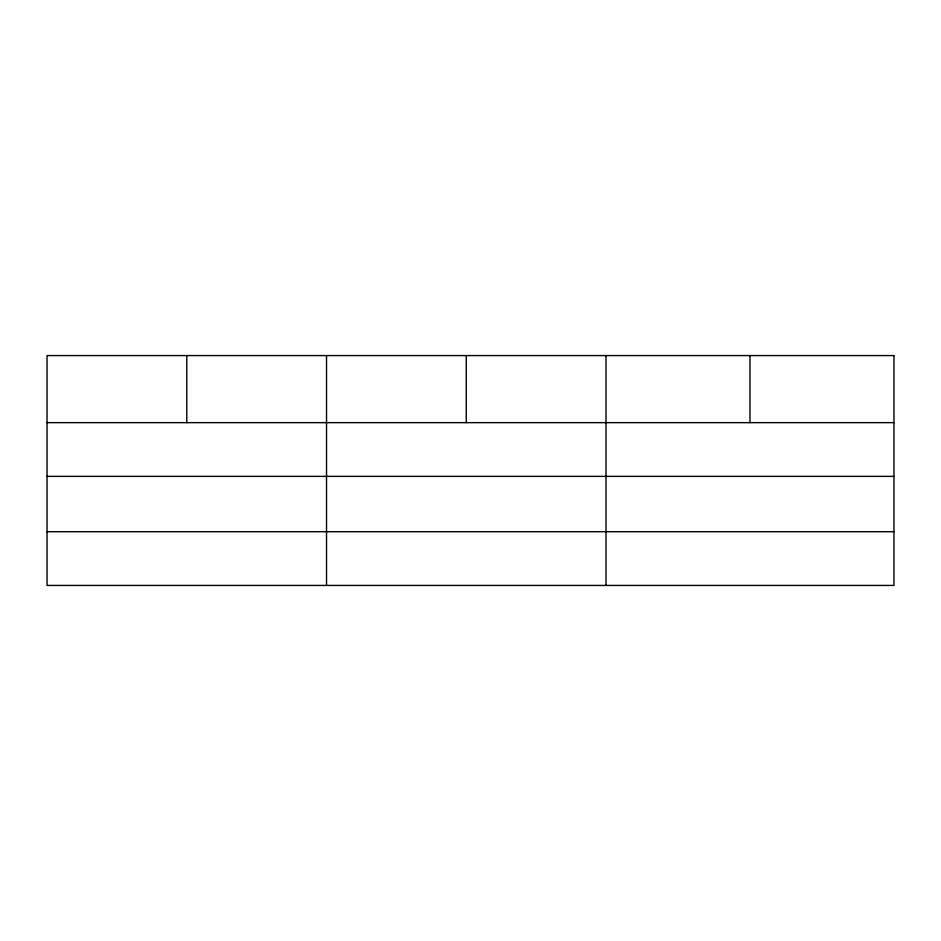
<?xml version="1.0" encoding="UTF-8"?>
<svg xmlns="http://www.w3.org/2000/svg" width="941" height="941" viewBox="0 0 941 941"><rect width="100%" height="100%" fill="white"/><g stroke="black" fill="none" stroke-linecap="round" stroke-linejoin="round"><path stroke-width="1.41" d="M47.05 422.65L893.95 422.65M47.05 476.369L893.95 476.369M47.05 531.712L893.95 531.712M749.977 355.569L749.977 422.65M606.004 355.569L606.004 585.431M466.265 355.569L466.265 422.65M326.527 355.569L326.527 585.431M186.789 355.569L186.789 422.65M893.95 355.569L47.05 355.569L47.05 585.431L893.95 585.431L893.95 355.569"/></g></svg>
